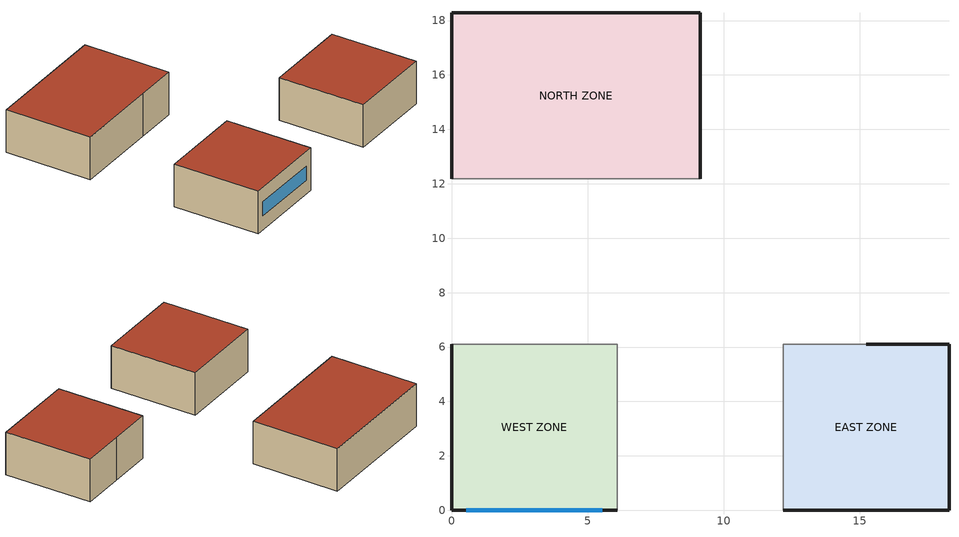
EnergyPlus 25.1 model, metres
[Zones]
WEST ZONE
 floor outside (FLOOR SLAB 8 IN): 0,0 0,6.1 6.1,6.1 6.1,0 z0
 wall outside (EXTWALL80): 0,6.1 0,0 6.1,0 z0:3.05
 wall to NORTH ZONE (PARTITION06): 6.1,6.1 0,6.1 z0:3.05
 wall to EAST ZONE (PARTITION06): 6.1,0 6.1,6.1 z0:3.05
 window (WIN-CON-LIGHT): 0.55,0 5.55,0 z1:2
 roof outside (ROOF34): 0,6.1 0,0 6.1,0 6.1,6.1 z3.05
EAST ZONE
 floor outside (FLOOR SLAB 8 IN): 12.19,0 12.19,6.1 18.29,6.1 18.29,0 z0
 wall outside (EXTWALL80): 12.19,0 18.29,0 18.29,6.1 15.24,6.1 z0:3.05
 wall to NORTH ZONE (PARTITION06): 15.24,6.1 12.19,6.1 z0:3.05
 roof outside (ROOF34): 12.19,6.1 12.19,0 18.29,0 18.29,6.1 z3.05
NORTH ZONE
 floor outside (FLOOR SLAB 8 IN): 0,12.19 0,18.29 9.14,18.29 9.14,12.19 z0
 wall outside (EXTWALL80): 9.14,12.19 9.14,18.29 0,18.29 0,12.19 z0:3.05
 roof outside (ROOF34): 0,18.29 0,12.19 9.14,12.19 9.14,18.29 z3.05
[Building]
NONE: Loads convergence tolerance value=0.04; Maximum number of warmup days=25; Minimum number of warmup days=6; North axis=0; Solar distribution=FullInteriorAndExterior; Temperature convergence tolerance value=0.4; Terrain=Suburbs
[Site:GroundTemperature:BuildingSurface]
22.03, 22.03, 22.13, 22.3, 22.43, 22.52, 22.62, 22.77, 22.78, 22.55, 22.44, 22.2
[Site:Location]
Miami Intl Ap FL USA WMO=722020: Elevation=11; Latitude=25.82; Longitude=-80.3; Time zone=-5
[SizingPeriod:DesignDay] Barometric pressure=101217; Day of month=21; Daylight saving time indicator=No; Humidity condition type=WetBulb; Rain indicator=No; Snow indicator=No; Solar model indicator=ASHRAEClearSky
Name | Daily dry bulb temperature range | Day type | Maximum dry bulb temperature | Month | Sky clearness | Wetbulb or dewpoint at maximum dry bulb | Wind direction | Wind speed
Miami Intl Ap Ann Clg .4% Condns DB=>MWB | 6.7 | SummerDesignDay | 33.2 | 7 | 1 | 25.3 | 140 | 4.5
Miami Intl Ap Ann Htg 99.6% Condns DB | 0 | WinterDesignDay | 8.7 | 1 | 0 | 8.7 | 340 | 3.8
[Construction]
EXTWALL80: A1 - 1 IN STUCCO, C4 - 4 IN COMMON BRICK, B5 - 1 IN DENSE INSULATION, E1 - 3 / 4 IN PLASTER OR GYP BOARD
FLOOR SLAB 8 IN: C10 - 8 IN HW CONCRETE, CP02 CARPET PAD
PARTITION06: E1 - 3 / 4 IN PLASTER OR GYP BOARD, C6 - 8 IN CLAY TILE, E1 - 3 / 4 IN PLASTER OR GYP BOARD
ROOF34: E2 - 1 / 2 IN SLAG OR STONE, E3 - 3 / 8 IN FELT AND MEMBRANE, B6 - 4 IN DENSE INSULATION, C12 - 2 IN HW CONCRETE
WIN-CON-LIGHT: WIN-LAY-GLASS-LIGHT
[Material] Thermal absorptance=0.9
Name | Conductivity | Density | Roughness | Solar absorptance | Specific heat | Thickness | Visible absorptance
A1 - 1 IN STUCCO | 0.691831 | 1858.142 | Smooth | 0.92 | 836.8 | 0.0253898 | 0.92
B5 - 1 IN DENSE INSULATION | 0.0432394 | 91.30524 | VeryRough | 0.5 | 836.8 | 0.0253898 | 0.5
B6 - 4 IN DENSE INSULATION | 0.0432394 | 91.30524 | VeryRough | 0.5 | 836.8 | 0.101559 | 0.5
C4 - 4 IN COMMON BRICK | 0.726422 | 1922.216 | Rough | 0.76 | 836.8 | 0.101498 | 0.76
C6 - 8 IN CLAY TILE | 0.570761 | 1121.292 | Smooth | 0.82 | 836.8 | 0.203302 | 0.82
C10 - 8 IN HW CONCRETE | 1.729577 | 2242.585 | MediumRough | 0.65 | 836.8 | 0.203302 | 0.65
C12 - 2 IN HW CONCRETE | 1.729577 | 2242.585 | MediumRough | 0.65 | 836.8 | 0.0509016 | 0.65
E1 - 3 / 4 IN PLASTER OR GYP BOARD | 0.726422 | 1601.846 | Smooth | 0.92 | 836.8 | 0.01905 | 0.92
E2 - 1 / 2 IN SLAG OR STONE | 1.435549 | 881.0155 | Rough | 0.55 | 1673.6 | 0.0127102 | 0.55
E3 - 3 / 8 IN FELT AND MEMBRANE | 0.190253 | 1121.292 | Rough | 0.75 | 1673.6 | 0.00954024 | 0.75
[Material:NoMass]
CP02 CARPET PAD: Roughness=VeryRough; Solar absorptance=0.7; Thermal absorptance=0.9; Thermal resistance=0.21648; Visible absorptance=0.7
[WindowMaterial:Glazing]
WIN-LAY-GLASS-LIGHT: Back side infrared hemispherical emissivity=0.84; Back side solar reflectance at normal incidence=0.031; Back side visible reflectance at normal incidence=0.05; Conductivity=0.9; Front side infrared hemispherical emissivity=0.84; Front side solar reflectance at normal incidence=0.031; Front side visible reflectance at normal incidence=0.05; Infrared transmittance at normal incidence=0; Optical data type=SpectralAverage; Solar transmittance at normal incidence=0.9; Thickness=0.003; Visible transmittance at normal incidence=0.9
[Coil:Cooling:DX:SingleSpeed] 2023 rated evaporator fan power per volume flow rate=934.4; Availability schedule=CoolingCoilAvailSched; Energy input ratio function of flow fraction curve=HPACEIRFFF; Energy input ratio function of temperature curve=HPACEIRFT; Gross rated cooling cop=3; Part load fraction correlation curve=HPACPLFFPLR; Total cooling capacity function of flow fraction curve=HPACCoolCapFFF; Total cooling capacity function of temperature curve=HPACCoolCapFT
Name | Gross rated sensible heat ratio | Gross rated total cooling capacity | Rated air flow rate
Zone1PTHPDXCoolCoil | 0.75 | 6000 | 0.32
Zone2PTHPDXCoolCoil; Zone3PTHPDXCoolCoil | Autosize | Autosize | Autosize
[Coil:Heating:DX:SingleSpeed] 2023 rated supply fan power per volume flow rate=934.4; Availability schedule=HeatingCoilAvailSched; Crankcase heater capacity=200; Defrost control=Timed; Defrost strategy=Resistive; Defrost time period fraction=0.166667; Energy input ratio function of flow fraction curve=HPACHeatEIRFFF; Energy input ratio function of temperature curve=HPACHeatEIRFT; Gross rated heating cop=2.75; Heating capacity function of flow fraction curve=HPACHeatCapFFF; Heating capacity function of temperature curve=HPACHeatCapFT; Maximum outdoor dry bulb temperature for crankcase heater operation=10; Part load fraction correlation curve=HPACCOOLPLFFPLR
Name | Gross rated heating capacity | Maximum outdoor dry bulb temperature for defrost operation | Minimum outdoor dry bulb temperature for compressor operation | Rated air flow rate | Resistive defrost heater capacity | Outdoor dry bulb temperature to turn on compressor
Zone1PTHPDXHeatCoil | 5300 | 5 | 2 | 0.32 | 6000
Zone2PTHPDXHeatCoil | Autosize | 5 | 2 | Autosize | 4400
Zone3PTHPDXHeatCoil | Autosize |  |  | Autosize | 6700 | 5
[Coil:Heating:Electric] Availability schedule=HeatingCoilAvailSched; Efficiency=1; Nominal capacity=Autosize
Zone1PTHPSupHeater; Zone2PTHPSupHeater; Zone3PTHPSupHeater
[DesignSpecification:OutdoorAir] Outdoor air flow per person=0.00944; Outdoor air flow per zone=0; Outdoor air flow per zone floor area=0; Outdoor air method=Flow/Person
SZ DSOA EAST ZONE; SZ DSOA NORTH ZONE; SZ DSOA WEST ZONE
[ElectricEquipment] Design level calculation method=EquipmentLevel; Fraction latent=0; Fraction lost=0; Fraction radiant=0.3; Schedule=OFFICE EQUIP
Name | Design level | Zone or zonelist or space or spacelist
EAST ZONE ElecEq 1 | 464.375 | EAST ZONE
NORTH ZONE ElecEq 1 | 2928.751 | NORTH ZONE
WEST ZONE ElecEq 1 | 1928.751 | WEST ZONE
[EnergyManagementSystem:Actuator]
CurveOverwrite: Actuated component control type=Curve Result; Actuated component type=Curve; Actuated component unique=HPACCOOLCAPFT
[EnergyManagementSystem:GlobalVariable]
EnergyManagementSystem:GlobalVariable 1: CurveInput2
[EnergyManagementSystem:OutputVariable] Type of data in variable=Averaged; Update frequency=ZoneTimestep
Name | Ems variable
ERLCurveValue | ActualCurve
NewCurveValue | CurveOverwrite
OldCurveValue | Curveinput2
[EnergyManagementSystem:Program]
CurveOverwriteMGR: SET TTmp = CoilInletDBT; SET WTmp = CoilInletW; SET PTmp = Pressure; SET MyWB = @TwbFnTdbWPb TTmp WTmp PTmp; SET IVOnea = MyWB; SET IVTwo = OAT; SET IVThree = IVOnea*IVTwo; SET C1 = 0.942567793; SET C2 = 0.009543347; SET C2a = 0.009543347e0; SET C3 = 0.00068377E0; SET C4 = 0.011042676; SET C5 = 0.000005249; SET C6 = 0.000009720; SET CurveInput = C1+(C2*IVOnea) + (C3*IVOnea*IVonea) - (C4*IVTwo) + (C5*IVTwo*IVTwo) - (C6*IVThree); SET CurveInput2 = CurveInput; IF OAT > 31.0; SET CurveInput = C1-(C2a*IVOnea) + (C3*IVOnea*IVonea) - (C4*IVTwo) + (C5*IVTwo*IVTwo) - (C6*IVThree); ENDIF; SET CurveOverwrite = CurveInput
[EnergyManagementSystem:ProgramCallingManager]
EMSBasedCurveManager: AfterPredictorBeforeHVACManagers; CurveOverwriteMGR
[EnergyManagementSystem:Sensor]
Name | Output variable or output meter index key | Output variable or output meter
ActualCurve | HPACCOOLCAPFT | Performance Curve Output Value
CoilInletDBT | Zone1PTHPFanOutletNode | System Node Temperature
CoilInletW | Zone1PTHPFanOutletNode | System Node Humidity Ratio
OAT | Zone1PTHPOAInNode | System Node Temperature
Pressure | Zone1PTHPOAInNode | System Node Pressure
[Fan:ConstantVolume]
Zone3PTHPFan: Availability schedule=FanAndCoilAvailSched; Fan total efficiency=0.5; Maximum flow rate=Autosize; Motor efficiency=0.9; Motor in airstream fraction=1; Pressure rise=75
[Fan:OnOff] Availability schedule=FanAndCoilAvailSched; Fan total efficiency=0.5; Motor efficiency=0.9; Motor in airstream fraction=1; Pressure rise=75
Name | Fan efficiency ratio function of speed ratio curve | Fan power ratio function of speed ratio curve | Maximum flow rate
Zone1PTHPFan | FanEffRatioCurve | FanPowerRatioCurve | 0.32
Zone2PTHPFan |  |  | Autosize
[Lights] Design level calculation method=LightingLevel; End use subcategory=GeneralLights; Fraction radiant=0.2; Fraction replaceable=0; Fraction visible=0.2; Return air fraction=0; Schedule=OFFICE LIGHTING
Name | Lighting level | Zone or zonelist or space or spacelist
EAST ZONE Lights 1 | 878.6252 | EAST ZONE
NORTH ZONE Lights 1 | 878.6252 | NORTH ZONE
WEST ZONE Lights 1 | 1878.63 | WEST ZONE
[People] Activity level schedule=Activity Sch; Air velocity schedule=Air Velo Sch; Carbon dioxide generation rate=3.82e-08; Clothing insulation calculation method=ClothingInsulationSchedule; Clothing insulation schedule=Clothing Sch; Fraction radiant=0.3; Mean radiant temperature calculation type=EnclosureAveraged; Number of people calculation method=People; Number of people schedule=OFFICE OCCUPANCY; Thermal comfort model 1 type=Fanger; Work efficiency schedule=Work Eff Sch
Name | Number of people | Zone or zonelist or space or spacelist
EAST ZONE | 5 | EAST ZONE
NORTH ZONE | 4 | NORTH ZONE
WEST ZONE | 3 | WEST ZONE
[Sizing:Plant]
Hot Water Loop: Design loop exit temperature=82; Loop design temperature difference=11; Loop type=Heating
[Sizing:Zone] Account for dedicated outdoor air system=No; Cooling design air flow method=DesignDay; Cooling design air flow rate=0; Dedicated outdoor air high setpoint temperature for design=Autosize; Dedicated outdoor air low setpoint temperature for design=Autosize; Dedicated outdoor air system control strategy=NeutralSupplyAir; Heating design air flow method=DesignDay; Heating design air flow rate=0; Zone cooling design supply air humidity ratio=0.008; Zone cooling design supply air temperature=12; Zone cooling design supply air temperature input method=SupplyAirTemperature; Zone cooling sizing factor=0; Zone heating design supply air humidity ratio=0.008; Zone heating design supply air temperature=50; Zone heating design supply air temperature input method=SupplyAirTemperature; Zone heating sizing factor=0
Name | Design specification outdoor air object
WEST ZONE | SZ DSOA WEST ZONE
EAST ZONE | SZ DSOA EAST ZONE
NORTH ZONE | SZ DSOA NORTH ZONE
[ThermostatSetpoint:DualSetpoint]
DualSetPoint: Cooling setpoint temperature schedule=Cooling Setpoints; Heating setpoint temperature schedule=Heating Setpoints
[ThermostatSetpoint:SingleCooling]
Cooling Setpoint: Setpoint temperature schedule=Cooling Setpoints
[ThermostatSetpoint:SingleHeating]
Heating Setpoint: Setpoint temperature schedule=Heating Setpoints
[Zone] Ceiling height=Autocalculate; Multiplier=1; Type=1; Volume=Autocalculate
EAST ZONE; NORTH ZONE; WEST ZONE
[ZoneControl:Thermostat]
Name | Zone or zonelist | Control 1 | Control type schedule | Control 2
Zone 1 Thermostat | WEST ZONE | DualSetPoint | West Zone Control Type Sched
Zone 2 Thermostat | EAST ZONE | Heating Setpoint | Other Zone Control Type Sched | Cooling Setpoint
Zone 3 Thermostat | NORTH ZONE | Heating Setpoint | Other Zone Control Type Sched | Cooling Setpoint
[Zone equipment]
WEST ZONE: Zone1PTHP
EAST ZONE: Zone2PTHP
NORTH ZONE: Zone3PTHP
[ZoneHVAC:PackagedTerminalHeatPump] Availability schedule=FanAndCoilAvailSched; Cooling convergence tolerance=0.001; Heating convergence tolerance=0.001; Maximum outdoor dry bulb temperature for supplemental heater operation=10
Name | Cooling coil | Cooling outdoor air flow rate | Cooling supply air flow rate | Fan placement | Heating coil | Heating outdoor air flow rate | Heating supply air flow rate | Maximum supply air temperature from supplemental heater | No load outdoor air flow rate | Supplemental heating coil | Supply air fan | Supply air fan operating mode schedule | No load supply air flow rate
Zone1PTHP | Zone1PTHPDXCoolCoil | 0.028 | 0.32 | BlowThrough | Zone1PTHPDXHeatCoil | 0.028 | 0.32 | 50 | 0.0186 | Zone1PTHPSupHeater | Zone1PTHPFan | ConstantFanSch
Zone2PTHP | Zone2PTHPDXCoolCoil | Autosize | Autosize | BlowThrough | Zone2PTHPDXHeatCoil | Autosize | Autosize | Autosize | Autosize | Zone2PTHPSupHeater | Zone2PTHPFan | CyclingFanSch | Autosize
Zone3PTHP | Zone3PTHPDXCoolCoil | Autosize | Autosize | DrawThrough | Zone3PTHPDXHeatCoil | Autosize | Autosize | Autosize | Autosize | Zone3PTHPSupHeater | Zone3PTHPFan | ConstantFanSch | Autosize
[ZoneInfiltration:DesignFlowRate] Constant term coefficient=0; Design flow rate calculation method=Flow/Zone; Schedule=INFIL-SCH; Temperature term coefficient=0; Velocity squared term coefficient=0; Velocity term coefficient=0.2237
Name | Design flow rate | Zone or zonelist or space or spacelist
EAST ZONE Infil 1 | 0.04 | EAST ZONE
NORTH ZONE Infil 1 | 0 | NORTH ZONE
WEST ZONE Infil 1 | 0 | WEST ZONE
[Curve:Biquadratic] Input unit type for x=Temperature; Input unit type for y=Temperature; Maximum value of x=23.88889; Maximum value of y=46.11111; Minimum value of x=12.77778; Minimum value of y=18; Output unit type=Dimensionless
Name | Coefficient1 constant | Coefficient2 x | Coefficient3 x 2 | Coefficient4 y | Coefficient5 y 2 | Coefficient6 x y
HPACCoolCapFT | 0.942588 | 0.00954335 | 0.00068377 | -0.0110427 | 5.249e-06 | -9.72e-06
HPACEIRFT | 0.342414 | 0.034885 | -0.0006237 | 0.00497722 | 0.000437951 | -0.000728028
[Curve:Cubic]
Name | Maximum curve output | Maximum value of x | Minimum curve output | Minimum value of x | Coefficient1 constant | Coefficient2 x | Coefficient3 x 2 | Coefficient4 x 3 | Input unit type for x | Output unit type
FanEffRatioCurve | 1 | 1.5 | 0.3 | 0.5 | 0.338568 | 1.72644 | -1.4928 | 0.427762
HPACHeatCapFFF |  | 1.5 |  | 0.5 | 0.84 | 0.16 | 0 | 0
HPACHeatCapFT |  | 20 |  | -20 | 0.758746 | 0.027626 | 0.000148716 | 3.4992e-06 | Temperature | Dimensionless
HPACHeatEIRFT |  | 20 |  | -20 | 1.19248 | -0.0300438 | 0.00103745 | -2.3328e-05 | Temperature | Dimensionless
[Curve:Exponent]
FanPowerRatioCurve: Maximum curve output=1.5; Maximum value of x=1.5; Minimum curve output=0.01; Minimum value of x=0; Coefficient1 constant=0; Coefficient2 constant=1; Coefficient3 constant=3
[Curve:Quadratic]
Name | Maximum value of x | Minimum value of x | Coefficient1 constant | Coefficient2 x | Coefficient3 x 2
HPACCOOLPLFFPLR | 1 | 0 | 0.75 | 0.25 | 0
HPACCoolCapFFF | 1.5 | 0.5 | 0.8 | 0.2 | 0
HPACEIRFFF | 1.5 | 0.5 | 1.1552 | -0.1808 | 0.0256
HPACHeatEIRFFF | 1 | 0 | 1.3824 | -0.4336 | 0.0512
HPACPLFFPLR | 1 | 0 | 0.85 | 0.15 | 0
[Schedule:Compact]
Activity Sch: Through: 12/31, For: AllDays, Until: 24:00, 131.8
Air Velo Sch: Through: 3/31, For: AllDays, Until: 24:00, 0.15, Through: 9/30, For: AllDays, Until: 24:00, 0.25, Through: 12/31, For: AllDays, Until: 24:00, 0.15
Clothing Sch: Through: 3/31, For: AllDays, Until: 24:00, 0.5, Through: 9/30, For: AllDays, Until: 24:00, 0.9, Through: 12/31, For: AllDays, Until: 24:00, 0.5
ConstantFanSch; CoolingCoilAvailSched; FanAndCoilAvailSched; HeatingCoilAvailSched: Through: 12/31, For: AllDays, Until: 24:00, 1
Cooling Setpoints: Through: 12/31, For: AllDays, Until: 24:00, 23.5
CyclingFanSch: Through: 12/31, For: AllDays, Until: 24:00, 0
Heating Setpoints: Through: 12/31, For: AllDays, Until: 24:00, 22.5
INFIL-SCH: Through: 3/31, For: AllDays, Until: 24:00, 1, Through: 10/31, For: AllDays, Until: 24:00, 0, Through: 12/31, For: AllDays, Until: 24:00, 1
OFFICE EQUIP: Through: 12/31, For: WeekDays SummerDesignDay, Until: 8:00, 0, Until: 18:00, 1, Until: 24:00, 0, For: WinterDesignDay, Until: 8:00, 0, Until: 18:00, 1, Until: 24:00, 0, For: AllOtherDays, Until: 24:00, 0
OFFICE LIGHTING: Through: 12/31, For: WeekDays SummerDesignDay, Until: 6:00, 0.05, Until: 7:00, 0.2, Until: 17:00, 1, Until: 18:00, 0.5, Until: 24:00, 0.05, For: WinterDesignDay, Until: 6:00, 0.05, Until: 7:00, 0.2, Until: 17:00, 1, Until: 18:00, 0.5, Until: 24:00, 0.05, For: AllOtherDays, Until: 24:00, 0.05
OFFICE OCCUPANCY: Through: 12/31, For: WeekDays SummerDesignDay, Until: 6:00, 0, Until: 7:00, 0.1, Until: 8:00, 0.5, Until: 12:00, 1, Until: 13:00, 0.5, Until: 16:00, 1, Until: 17:00, 0.5, Until: 18:00, 0.1, Until: 24:00, 0, For: WinterDesignDay, Until: 6:00, 0, Until: 7:00, 0.1, Until: 8:00, 0.5, Until: 12:00, 1, Until: 13:00, 0.5, Until: 16:00, 1, Until: 17:00, 0.5, Until: 18:00, 0.1, Until: 24:00, 0, For:AllOtherDays, Until: 24:00, 0
Other Zone Control Type Sched: Through: 3/31, For: AllDays, Until: 24:00, 1, Through: 9/30, For: AllDays, Until: 24:00, 2, Through: 12/31, For: AllDays, Until: 24:00, 1
West Zone Control Type Sched: Through: 12/31, For: AllDays, Until: 24:00, 4
Work Eff Sch: Through: 12/31, For: AllDays, Until: 24:00, 0.2
